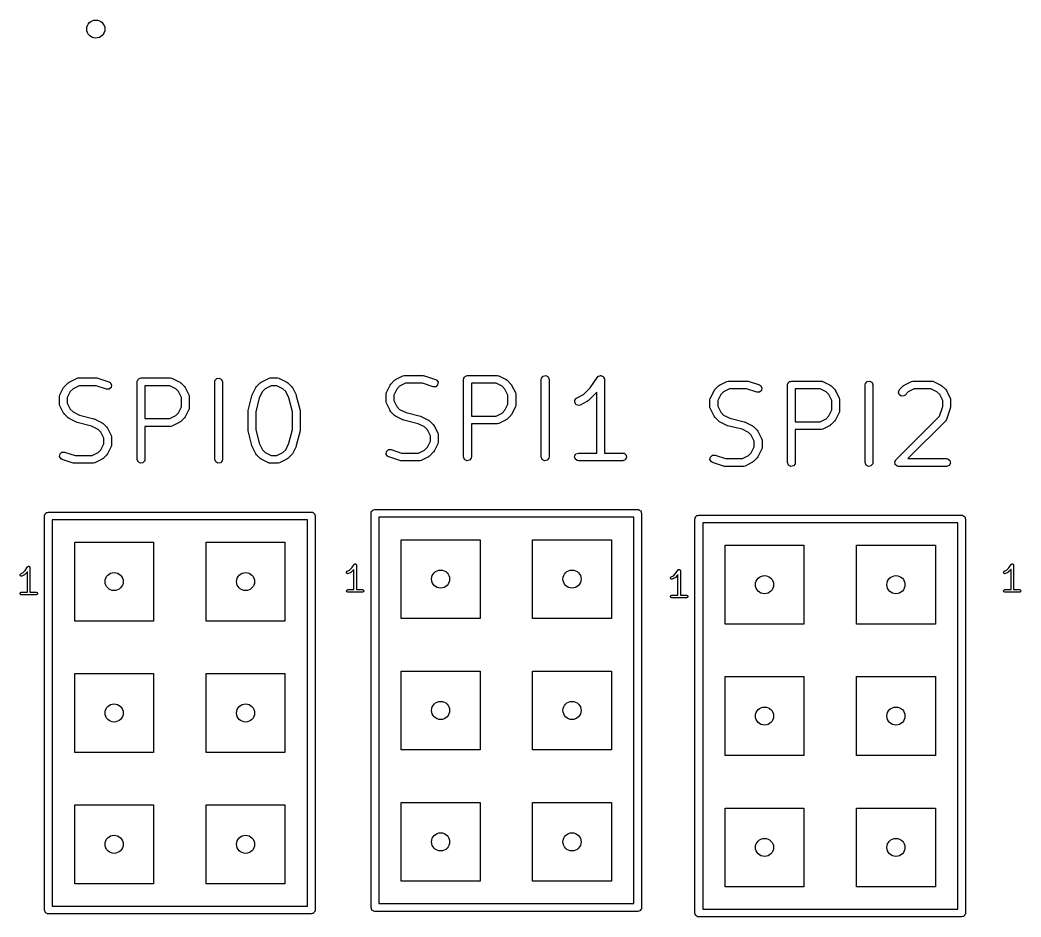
# Model space of a CAD drawing. Extents: x 4.34 to 6.06, y -6.92 to -5.19.
# Drawn here: x 4.342 to 5.104, y -5.876 to -5.193 of the extents above; entities that cross this region are included whole.
import ezdxf

# ---------------------------------------------------------------- set-up
doc = ezdxf.new("R2010")
doc.units = 0
doc.header["$MEASUREMENT"] = 0
doc.layers.add('BLACK', color=7, linetype='CONTINUOUS')

msp = doc.modelspace()

# ---------------------------------------------------------------- linework, layer by layer
at = {"layer": 'BLACK', "linetype": 'CONTINUOUS'}
for p, q in [((4.37966, -5.46873), (4.38528, -5.46592)), ((4.38528, -5.46592), (4.38627, -5.46562)), ((4.38627, -5.46562), (4.38644, -5.46566)), ((4.38644, -5.46566), (4.3866, -5.4656)), ((4.3866, -5.4656), (4.40066, -5.4656)), ((4.40066, -5.4656), (4.40153, -5.46576)), ((4.40153, -5.46576), (4.4016, -5.46576)), ((4.4016, -5.46576), (4.41003, -5.46857)), ((4.41003, -5.46857), (4.41094, -5.46906)), ((4.43146, -5.46856), (4.43152, -5.46817)), ((4.43146, -5.52761), (4.43146, -5.46856)), ((4.4315, -5.46804), (4.43157, -5.46793)), ((4.43152, -5.46817), (4.4315, -5.46804)), ((4.43157, -5.46793), (4.43163, -5.46755)), ((4.43163, -5.46755), (4.43213, -5.46696)), ((4.43213, -5.46696), (4.43251, -5.4663)), ((4.43251, -5.4663), (4.43276, -5.4662)), ((4.43276, -5.4662), (4.43293, -5.466)), ((4.43293, -5.466), (4.43369, -5.46587)), ((4.43369, -5.46587), (4.43441, -5.4656)), ((4.43441, -5.4656), (4.45691, -5.4656)), ((4.45691, -5.4656), (4.45792, -5.46578)), ((4.45792, -5.46578), (4.45805, -5.4659)), ((4.45805, -5.4659), (4.45823, -5.46592)), ((4.45823, -5.46592), (4.46385, -5.46873)), ((4.49051, -5.46856), (4.49069, -5.46755)), ((4.49051, -5.52761), (4.49051, -5.46856)), ((4.49069, -5.46755), (4.49199, -5.466)), ((4.49199, -5.466), (4.49398, -5.46565)), ((4.49398, -5.46565), (4.49573, -5.46666)), ((4.49573, -5.46666), (4.49642, -5.46856)), ((4.49642, -5.46856), (4.49642, -5.52761)), ((4.52589, -5.46873), (4.53151, -5.46592)), ((4.53151, -5.46592), (4.5325, -5.46562)), ((4.5325, -5.46562), (4.53267, -5.46566)), ((4.53267, -5.46566), (4.53283, -5.4656)), ((4.53283, -5.4656), (4.53846, -5.4656)), ((4.53846, -5.4656), (4.53947, -5.46578)), ((4.53947, -5.46578), (4.5396, -5.4659)), ((4.5396, -5.4659), (4.53978, -5.46592)), ((4.53978, -5.46592), (4.5454, -5.46873)), ((4.6245, -5.4702), (4.62732, -5.46739)), ((4.62732, -5.46739), (4.62804, -5.46689)), ((4.62804, -5.46689), (4.62808, -5.46684)), ((4.62808, -5.46684), (4.63371, -5.46403)), ((4.63371, -5.46403), (4.63469, -5.46373)), ((4.63469, -5.46373), (4.63486, -5.46377)), ((4.63486, -5.46377), (4.63503, -5.46371)), ((4.63503, -5.46371), (4.64909, -5.46371)), ((4.64909, -5.46371), (4.64996, -5.46387)), ((4.64996, -5.46387), (4.65002, -5.46387)), ((4.65002, -5.46387), (4.65846, -5.46668)), ((4.65846, -5.46668), (4.65936, -5.46717)), ((4.65936, -5.46717), (4.66042, -5.46889)), ((4.67988, -5.46667), (4.67995, -5.46628)), ((4.67988, -5.52572), (4.67988, -5.46667)), ((4.67993, -5.46615), (4.67999, -5.46604)), ((4.67995, -5.46628), (4.67993, -5.46615)), ((4.67999, -5.46604), (4.68006, -5.46566)), ((4.68006, -5.46566), (4.68055, -5.46507)), ((4.68055, -5.46507), (4.68094, -5.46441)), ((4.68094, -5.46441), (4.68119, -5.46431)), ((4.68119, -5.46431), (4.68136, -5.46411)), ((4.68136, -5.46411), (4.68211, -5.46398)), ((4.68211, -5.46398), (4.68283, -5.46371)), ((4.68283, -5.46371), (4.70533, -5.46371)), ((4.70533, -5.46371), (4.70634, -5.46389)), ((4.70634, -5.46389), (4.70648, -5.46401)), ((4.70648, -5.46401), (4.70665, -5.46403)), ((4.70665, -5.46403), (4.71228, -5.46684)), ((4.71228, -5.46684), (4.71299, -5.46736)), ((4.71299, -5.46736), (4.71304, -5.46739)), ((4.71304, -5.46739), (4.71586, -5.4702)), ((4.73894, -5.46667), (4.73912, -5.46566)), ((4.73894, -5.52572), (4.73894, -5.46667)), ((4.73912, -5.46566), (4.74041, -5.46411)), ((4.74041, -5.46411), (4.7424, -5.46376)), ((4.7424, -5.46376), (4.74415, -5.46477)), ((4.74415, -5.46477), (4.74484, -5.46667)), ((4.74484, -5.46667), (4.74484, -5.52572)), ((4.77615, -5.47322), (4.78162, -5.46503)), ((4.78162, -5.46503), (4.78232, -5.46429)), ((4.78232, -5.46429), (4.78249, -5.46424)), ((4.78249, -5.46424), (4.7826, -5.46411)), ((4.7826, -5.46411), (4.78344, -5.46396)), ((4.78344, -5.46396), (4.78426, -5.46372)), ((4.78426, -5.46372), (4.78442, -5.46379)), ((4.78442, -5.46379), (4.78458, -5.46376)), ((4.78458, -5.46376), (4.78533, -5.46419)), ((4.78533, -5.46419), (4.78611, -5.46453)), ((4.78611, -5.46453), (4.78619, -5.46468)), ((4.78619, -5.46468), (4.78633, -5.46477)), ((4.78633, -5.46477), (4.78663, -5.46557)), ((4.78663, -5.46557), (4.78701, -5.46634)), ((4.78701, -5.46634), (4.78697, -5.46651)), ((4.78697, -5.46651), (4.78702, -5.46667)), ((4.78702, -5.46667), (4.78702, -5.52277)), ((4.87454, -5.47109), (4.88016, -5.46828)), ((4.88016, -5.46828), (4.88115, -5.46799)), ((4.88115, -5.46799), (4.88132, -5.46803)), ((4.88132, -5.46803), (4.88148, -5.46797)), ((4.88148, -5.46797), (4.89555, -5.46797)), ((4.89555, -5.46797), (4.89641, -5.46812)), ((4.89641, -5.46812), (4.89648, -5.46812)), ((4.89648, -5.46812), (4.90492, -5.47093)), ((4.92739, -5.46866), (4.92764, -5.46857)), ((4.92764, -5.46857), (4.92781, -5.46836)), ((4.92781, -5.46836), (4.92857, -5.46823)), ((4.92857, -5.46823), (4.92929, -5.46797)), ((4.92929, -5.46797), (4.95179, -5.46797)), ((4.95179, -5.46797), (4.9528, -5.46814)), ((4.9528, -5.46814), (4.95293, -5.46826)), ((4.95293, -5.46826), (4.95311, -5.46828)), ((4.95311, -5.46828), (4.95873, -5.47109)), ((4.98557, -5.46991), (4.98687, -5.46836)), ((4.98687, -5.46836), (4.98886, -5.46801)), ((4.98886, -5.46801), (4.99061, -5.46902)), ((5.01515, -5.47109), (5.02077, -5.46828)), ((5.02077, -5.46828), (5.02175, -5.46799)), ((5.02175, -5.46799), (5.02193, -5.46803)), ((5.02193, -5.46803), (5.02209, -5.46797)), ((5.02209, -5.46797), (5.03615, -5.46797)), ((5.03615, -5.46797), (5.03716, -5.46814)), ((5.03716, -5.46814), (5.0373, -5.46826)), ((5.0373, -5.46826), (5.03747, -5.46828)), ((5.03747, -5.46828), (5.0431, -5.47109)), ((4.37271, -5.47849), (4.37553, -5.47286)), ((4.37553, -5.47286), (4.37605, -5.47215)), ((4.37605, -5.47215), (4.37608, -5.47209)), ((4.37608, -5.47209), (4.37889, -5.46928)), ((4.38059, -5.47593), (4.37831, -5.4805)), ((4.37889, -5.46928), (4.37961, -5.46877)), ((4.37961, -5.46877), (4.37966, -5.46873)), ((4.38273, -5.4738), (4.38059, -5.47593)), ((4.3873, -5.47151), (4.38273, -5.4738)), ((4.40018, -5.47151), (4.3873, -5.47151)), ((4.40817, -5.47417), (4.40018, -5.47151)), ((4.41019, -5.47412), (4.40817, -5.47417)), ((4.4117, -5.47278), (4.41019, -5.47412)), ((4.41094, -5.46906), (4.41199, -5.47078)), ((4.41199, -5.47078), (4.4117, -5.47278)), ((4.45621, -5.47151), (4.43736, -5.47151)), ((4.43736, -5.47151), (4.43736, -5.49654)), ((4.46078, -5.4738), (4.45621, -5.47151)), ((4.46292, -5.47593), (4.46078, -5.4738)), ((4.4652, -5.4805), (4.46292, -5.47593)), ((4.46385, -5.46873), (4.46456, -5.46925)), ((4.46456, -5.46925), (4.46462, -5.46928)), ((4.46462, -5.46928), (4.46743, -5.47209)), ((4.46743, -5.47209), (4.46794, -5.47282)), ((4.46794, -5.47282), (4.46798, -5.47286)), ((4.46798, -5.47286), (4.4708, -5.47849)), ((4.51894, -5.47849), (4.52176, -5.47286)), ((4.52176, -5.47286), (4.52228, -5.47215)), ((4.52228, -5.47215), (4.52231, -5.47209)), ((4.52231, -5.47209), (4.52512, -5.46928)), ((4.52682, -5.47593), (4.52437, -5.48084)), ((4.52512, -5.46928), (4.52585, -5.46877)), ((4.52585, -5.46877), (4.52589, -5.46873)), ((4.52896, -5.4738), (4.52682, -5.47593)), ((4.53353, -5.47151), (4.52896, -5.4738)), ((4.53776, -5.47151), (4.53353, -5.47151)), ((4.54233, -5.4738), (4.53776, -5.47151)), ((4.54447, -5.47593), (4.54233, -5.4738)), ((4.54692, -5.48084), (4.54447, -5.47593)), ((4.5454, -5.46873), (4.54611, -5.46925)), ((4.54611, -5.46925), (4.54617, -5.46928)), ((4.54617, -5.46928), (4.54898, -5.47209)), ((4.54898, -5.47209), (4.54949, -5.47282)), ((4.54949, -5.47282), (4.54954, -5.47286)), ((4.54954, -5.47286), (4.55235, -5.47849)), ((4.62114, -5.4766), (4.62395, -5.47097)), ((4.62395, -5.47097), (4.62448, -5.47026)), ((4.62448, -5.47026), (4.6245, -5.4702)), ((4.62902, -5.47404), (4.62673, -5.47861)), ((4.63115, -5.47191), (4.62902, -5.47404)), ((4.63573, -5.46962), (4.63115, -5.47191)), ((4.64861, -5.46962), (4.63573, -5.46962)), ((4.65659, -5.47228), (4.64861, -5.46962)), ((4.65861, -5.47223), (4.65659, -5.47228)), ((4.66012, -5.47089), (4.65861, -5.47223)), ((4.66042, -5.46889), (4.66012, -5.47089)), ((4.70463, -5.46962), (4.68579, -5.46962)), ((4.68579, -5.46962), (4.68579, -5.49465)), ((4.70921, -5.47191), (4.70463, -5.46962)), ((4.71134, -5.47404), (4.70921, -5.47191)), ((4.71363, -5.47861), (4.71134, -5.47404)), ((4.71586, -5.4702), (4.71636, -5.47093)), ((4.71636, -5.47093), (4.71641, -5.47097)), ((4.71641, -5.47097), (4.71922, -5.4766)), ((4.77107, -5.4783), (4.77615, -5.47322)), ((4.8676, -5.48085), (4.87041, -5.47522)), ((4.87041, -5.47522), (4.87093, -5.47451)), ((4.87093, -5.47451), (4.87096, -5.47446)), ((4.87096, -5.47446), (4.87377, -5.47164)), ((4.87377, -5.47164), (4.8745, -5.47114)), ((4.8745, -5.47114), (4.87454, -5.47109)), ((4.87761, -5.47616), (4.87548, -5.47829)), ((4.88218, -5.47387), (4.87761, -5.47616)), ((4.89507, -5.47387), (4.88218, -5.47387)), ((4.90305, -5.47653), (4.89507, -5.47387)), ((4.90492, -5.47093), (4.90582, -5.47142)), ((4.90658, -5.47514), (4.90507, -5.47648)), ((4.90582, -5.47142), (4.90687, -5.47314)), ((4.90687, -5.47314), (4.90658, -5.47514)), ((4.92634, -5.47092), (4.92641, -5.47054)), ((4.92634, -5.52997), (4.92634, -5.47092)), ((4.92638, -5.47041), (4.92645, -5.47029)), ((4.92641, -5.47054), (4.92638, -5.47041)), ((4.92645, -5.47029), (4.92652, -5.46991)), ((4.92652, -5.46991), (4.92701, -5.46932)), ((4.92701, -5.46932), (4.92739, -5.46866)), ((4.95109, -5.47387), (4.93224, -5.47387)), ((4.93224, -5.47387), (4.93224, -5.4989)), ((4.95566, -5.47616), (4.95109, -5.47387)), ((4.9578, -5.47829), (4.95566, -5.47616)), ((4.95873, -5.47109), (4.95944, -5.47162)), ((4.95944, -5.47162), (4.9595, -5.47164)), ((4.9595, -5.47164), (4.96231, -5.47446)), ((4.96231, -5.47446), (4.96282, -5.47518)), ((4.96282, -5.47518), (4.96287, -5.47522)), ((4.96287, -5.47522), (4.96568, -5.48085)), ((4.98539, -5.47092), (4.98557, -5.46991)), ((4.98539, -5.52997), (4.98539, -5.47092)), ((4.99061, -5.46902), (4.9913, -5.47092)), ((4.9913, -5.47092), (4.9913, -5.52997)), ((5.01071, -5.47629), (5.01157, -5.47446)), ((5.01157, -5.47446), (5.01438, -5.47164)), ((5.01438, -5.47164), (5.0151, -5.47114)), ((5.0151, -5.47114), (5.01515, -5.47109)), ((5.01822, -5.47616), (5.01574, -5.47863)), ((5.02279, -5.47387), (5.01822, -5.47616)), ((5.03546, -5.47387), (5.02279, -5.47387)), ((5.04003, -5.47616), (5.03546, -5.47387)), ((5.04216, -5.47829), (5.04003, -5.47616)), ((5.0431, -5.47109), (5.04381, -5.47162)), ((5.04381, -5.47162), (5.04387, -5.47164)), ((5.04387, -5.47164), (5.04668, -5.47446)), ((5.04668, -5.47446), (5.04718, -5.47518)), ((5.04718, -5.47518), (5.04723, -5.47522)), ((5.04723, -5.47522), (5.05004, -5.48085)), ((4.3724, -5.47981), (4.37258, -5.4788)), ((4.3724, -5.48543), (4.3724, -5.47981)), ((4.37258, -5.4788), (4.37269, -5.47866)), ((4.37269, -5.47866), (4.37271, -5.47849)), ((4.37831, -5.4805), (4.37831, -5.48473)), ((4.4652, -5.48754), (4.4652, -5.4805)), ((4.4708, -5.47849), (4.47109, -5.47947)), ((4.47109, -5.47947), (4.47105, -5.47964)), ((4.47105, -5.47964), (4.47111, -5.47981)), ((4.47111, -5.47981), (4.47111, -5.48824)), ((4.51591, -5.49034), (4.51872, -5.47909)), ((4.51872, -5.47909), (4.51893, -5.47862)), ((4.51893, -5.47862), (4.51894, -5.47849)), ((4.52437, -5.48084), (4.52173, -5.49142)), ((4.54957, -5.49142), (4.54692, -5.48084)), ((4.55235, -5.47849), (4.55249, -5.47897)), ((4.55249, -5.47897), (4.55257, -5.47909)), ((4.55257, -5.47909), (4.55538, -5.49034)), ((4.62083, -5.47792), (4.621, -5.47691)), ((4.62083, -5.48354), (4.62083, -5.47792)), ((4.62089, -5.48371), (4.62083, -5.48354)), ((4.62085, -5.48388), (4.62089, -5.48371)), ((4.621, -5.47691), (4.62112, -5.47677)), ((4.62112, -5.47677), (4.62114, -5.4766)), ((4.62673, -5.47861), (4.62673, -5.48284)), ((4.62673, -5.48284), (4.62902, -5.48742)), ((4.71363, -5.48566), (4.71363, -5.47861)), ((4.71922, -5.4766), (4.71951, -5.47758)), ((4.71951, -5.47758), (4.71947, -5.47775)), ((4.71947, -5.47775), (4.71953, -5.47792)), ((4.71953, -5.47792), (4.71953, -5.48635)), ((4.76437, -5.48438), (4.76449, -5.48237)), ((4.76449, -5.48237), (4.76588, -5.4809)), ((4.76588, -5.4809), (4.77107, -5.4783)), ((4.77414, -5.48337), (4.76852, -5.48618)), ((4.77419, -5.48332), (4.77414, -5.48337)), ((4.77491, -5.48282), (4.77419, -5.48332)), ((4.78054, -5.47719), (4.77491, -5.48282)), ((4.78059, -5.47707), (4.78054, -5.47719)), ((4.7809, -5.47674), (4.78059, -5.47707)), ((4.78112, -5.47642), (4.7809, -5.47674)), ((4.78112, -5.52277), (4.78112, -5.47642)), ((4.86728, -5.48217), (4.86746, -5.48116)), ((4.86728, -5.48779), (4.86728, -5.48217)), ((4.86746, -5.48116), (4.86757, -5.48102)), ((4.86757, -5.48102), (4.8676, -5.48085)), ((4.87548, -5.47829), (4.87319, -5.48286)), ((4.87319, -5.48286), (4.87319, -5.4871)), ((4.90507, -5.47648), (4.90305, -5.47653)), ((4.96008, -5.48286), (4.9578, -5.47829)), ((4.96008, -5.48991), (4.96008, -5.48286)), ((4.96568, -5.48085), (4.96597, -5.48183)), ((4.96597, -5.48183), (4.96593, -5.482)), ((4.96593, -5.482), (4.96599, -5.48217)), ((4.96599, -5.48217), (4.96599, -5.4906)), ((5.01124, -5.47824), (5.01071, -5.47629)), ((5.01289, -5.4794), (5.01124, -5.47824)), ((5.0149, -5.47922), (5.01289, -5.4794)), ((5.01574, -5.47863), (5.0149, -5.47922)), ((5.04445, -5.48286), (5.04216, -5.47829)), ((5.04445, -5.48731), (5.04445, -5.48286)), ((5.05004, -5.48085), (5.05033, -5.48183)), ((5.05033, -5.48183), (5.05029, -5.482)), ((5.05029, -5.482), (5.05035, -5.48217)), ((5.05035, -5.48217), (5.05035, -5.48779)), ((4.37246, -5.4856), (4.3724, -5.48543)), ((4.37242, -5.48577), (4.37246, -5.4856)), ((4.37271, -5.48675), (4.37242, -5.48577)), ((4.37553, -5.49237), (4.37271, -5.48675)), ((4.37831, -5.48473), (4.38059, -5.48931)), ((4.38059, -5.48931), (4.38273, -5.49144)), ((4.38273, -5.49144), (4.38763, -5.49389)), ((4.46292, -5.49212), (4.4652, -5.48754)), ((4.4708, -5.48956), (4.46798, -5.49519)), ((4.47082, -5.48939), (4.4708, -5.48956)), ((4.47093, -5.48925), (4.47082, -5.48939)), ((4.47111, -5.48824), (4.47093, -5.48925)), ((4.51582, -5.49105), (4.51592, -5.49047)), ((4.51582, -5.50511), (4.51582, -5.49105)), ((4.51592, -5.49047), (4.51591, -5.49034)), ((4.52173, -5.49142), (4.52173, -5.50475)), ((4.54957, -5.50475), (4.54957, -5.49142)), ((4.55538, -5.49034), (4.55543, -5.49093)), ((4.55543, -5.49093), (4.55547, -5.49105)), ((4.55547, -5.49105), (4.55547, -5.50511)), ((4.62114, -5.48486), (4.62085, -5.48388)), ((4.62395, -5.49048), (4.62114, -5.48486)), ((4.624, -5.49053), (4.62395, -5.49048)), ((4.6245, -5.49125), (4.624, -5.49053)), ((4.62732, -5.49406), (4.6245, -5.49125)), ((4.62902, -5.48742), (4.63115, -5.48955)), ((4.63115, -5.48955), (4.63606, -5.492)), ((4.70921, -5.49236), (4.71134, -5.49023)), ((4.71134, -5.49023), (4.71363, -5.48566)), ((4.71922, -5.48767), (4.71641, -5.4933)), ((4.71924, -5.4875), (4.71922, -5.48767)), ((4.71936, -5.48736), (4.71924, -5.4875)), ((4.71953, -5.48635), (4.71936, -5.48736)), ((4.76557, -5.486), (4.76437, -5.48438)), ((4.76754, -5.48647), (4.76557, -5.486)), ((4.76852, -5.48618), (4.76754, -5.48647)), ((4.86734, -5.48796), (4.86728, -5.48779)), ((4.8673, -5.48813), (4.86734, -5.48796)), ((4.8676, -5.48911), (4.8673, -5.48813)), ((4.87041, -5.49474), (4.8676, -5.48911)), ((4.87319, -5.4871), (4.87548, -5.49167)), ((4.9578, -5.49448), (4.96008, -5.48991)), ((4.96599, -5.4906), (4.96581, -5.49161)), ((5.04201, -5.49463), (5.04445, -5.48731)), ((5.0502, -5.48873), (5.04739, -5.49716)), ((5.05035, -5.48779), (5.0502, -5.48866)), ((5.0502, -5.48866), (5.0502, -5.48873)), ((4.37557, -5.49242), (4.37553, -5.49237)), ((4.37608, -5.49314), (4.37557, -5.49242)), ((4.37889, -5.49595), (4.37608, -5.49314)), ((4.37895, -5.49598), (4.37889, -5.49595)), ((4.37966, -5.49651), (4.37895, -5.49598)), ((4.38528, -5.49932), (4.37966, -5.49651)), ((4.38763, -5.49389), (4.39857, -5.49663)), ((4.39857, -5.49663), (4.39903, -5.49683)), ((4.39903, -5.49683), (4.39917, -5.49685)), ((4.39917, -5.49685), (4.4048, -5.49966)), ((4.43736, -5.49654), (4.45621, -5.49654)), ((4.45621, -5.49654), (4.46078, -5.49425)), ((4.46078, -5.49425), (4.46292, -5.49212)), ((4.46462, -5.49877), (4.4639, -5.49927)), ((4.46743, -5.49595), (4.46462, -5.49877)), ((4.46746, -5.4959), (4.46743, -5.49595)), ((4.46798, -5.49519), (4.46746, -5.4959)), ((4.62737, -5.49409), (4.62732, -5.49406)), ((4.62808, -5.49462), (4.62737, -5.49409)), ((4.63371, -5.49743), (4.62808, -5.49462)), ((4.63385, -5.49745), (4.63371, -5.49743)), ((4.63431, -5.49765), (4.63385, -5.49745)), ((4.64525, -5.50039), (4.63431, -5.49765)), ((4.63606, -5.492), (4.64699, -5.49474)), ((4.64699, -5.49474), (4.64746, -5.49494)), ((4.64746, -5.49494), (4.6476, -5.49496)), ((4.6476, -5.49496), (4.65322, -5.49777)), ((4.65322, -5.49777), (4.65393, -5.4983)), ((4.65393, -5.4983), (4.65399, -5.49833)), ((4.65399, -5.49833), (4.6568, -5.50114)), ((4.68579, -5.49465), (4.70463, -5.49465)), ((4.70463, -5.49465), (4.70921, -5.49236)), ((4.71228, -5.49743), (4.70665, -5.50024)), ((4.71232, -5.49738), (4.71228, -5.49743)), ((4.71304, -5.49688), (4.71232, -5.49738)), ((4.71586, -5.49406), (4.71304, -5.49688)), ((4.71588, -5.49401), (4.71586, -5.49406)), ((4.71641, -5.4933), (4.71588, -5.49401)), ((4.87045, -5.49478), (4.87041, -5.49474)), ((4.87096, -5.4955), (4.87045, -5.49478)), ((4.87377, -5.49832), (4.87096, -5.4955)), ((4.87383, -5.49834), (4.87377, -5.49832)), ((4.87454, -5.49887), (4.87383, -5.49834)), ((4.88016, -5.50168), (4.87454, -5.49887)), ((4.87548, -5.49167), (4.87761, -5.4938)), ((4.87761, -5.4938), (4.88252, -5.49625)), ((4.88252, -5.49625), (4.89345, -5.49899)), ((4.89345, -5.49899), (4.89391, -5.4992)), ((4.93224, -5.4989), (4.95109, -5.4989)), ((4.95109, -5.4989), (4.95566, -5.49661)), ((4.95566, -5.49661), (4.9578, -5.49448)), ((4.96231, -5.49832), (4.9595, -5.50113)), ((4.96234, -5.49826), (4.96231, -5.49832)), ((4.96287, -5.49755), (4.96234, -5.49826)), ((4.96568, -5.49192), (4.96287, -5.49755)), ((4.9657, -5.49175), (4.96568, -5.49192)), ((4.96581, -5.49161), (4.9657, -5.49175)), ((5.00876, -5.52789), (5.04201, -5.49463)), ((5.04668, -5.49832), (5.01797, -5.52702)), ((5.04675, -5.49816), (5.04668, -5.49832)), ((5.0469, -5.49806), (5.04675, -5.49816)), ((5.04739, -5.49716), (5.0469, -5.49806)), ((4.38542, -5.49934), (4.38528, -5.49932)), ((4.38589, -5.49954), (4.38542, -5.49934)), ((4.39682, -5.50228), (4.38589, -5.49954)), ((4.40173, -5.50473), (4.39682, -5.50228)), ((4.40386, -5.50686), (4.40173, -5.50473)), ((4.4048, -5.49966), (4.40551, -5.50019)), ((4.40551, -5.50019), (4.40556, -5.50021)), ((4.40556, -5.50021), (4.40838, -5.50303)), ((4.40838, -5.50303), (4.40888, -5.50375)), ((4.40888, -5.50375), (4.40893, -5.50379)), ((4.40893, -5.50379), (4.41174, -5.50942)), ((4.45691, -5.50244), (4.43736, -5.50244)), ((4.43736, -5.50244), (4.43736, -5.52761)), ((4.45707, -5.50238), (4.45691, -5.50244)), ((4.45724, -5.50242), (4.45707, -5.50238)), ((4.45823, -5.50213), (4.45724, -5.50242)), ((4.46385, -5.49932), (4.45823, -5.50213)), ((4.4639, -5.49927), (4.46385, -5.49932)), ((4.51587, -5.50524), (4.51582, -5.50511)), ((4.51591, -5.50583), (4.51587, -5.50524)), ((4.51872, -5.51708), (4.51591, -5.50583)), ((4.52173, -5.50475), (4.52437, -5.51533)), ((4.54692, -5.51533), (4.54957, -5.50475)), ((4.55538, -5.50583), (4.55257, -5.51708)), ((4.55547, -5.50511), (4.55537, -5.5057)), ((4.55537, -5.5057), (4.55538, -5.50583)), ((4.65015, -5.50284), (4.64525, -5.50039)), ((4.65229, -5.50497), (4.65015, -5.50284)), ((4.65457, -5.50955), (4.65229, -5.50497)), ((4.6568, -5.50114), (4.65731, -5.50186)), ((4.65731, -5.50186), (4.65735, -5.5019)), ((4.65735, -5.5019), (4.66017, -5.50753)), ((4.70533, -5.50055), (4.68579, -5.50055)), ((4.68579, -5.50055), (4.68579, -5.52572)), ((4.7055, -5.50049), (4.70533, -5.50055)), ((4.70567, -5.50053), (4.7055, -5.50049)), ((4.70665, -5.50024), (4.70567, -5.50053)), ((4.8803, -5.5017), (4.88016, -5.50168)), ((4.88077, -5.50191), (4.8803, -5.5017)), ((4.8917, -5.50464), (4.88077, -5.50191)), ((4.89661, -5.50709), (4.8917, -5.50464)), ((4.89391, -5.4992), (4.89405, -5.49921)), ((4.89405, -5.49921), (4.89968, -5.50202)), ((4.89968, -5.50202), (4.90039, -5.50255)), ((4.90039, -5.50255), (4.90045, -5.50258)), ((4.90045, -5.50258), (4.90326, -5.50539)), ((4.90326, -5.50539), (4.90376, -5.50611)), ((4.90376, -5.50611), (4.90381, -5.50616)), ((4.90381, -5.50616), (4.90662, -5.51178)), ((4.95179, -5.50481), (4.93224, -5.50481)), ((4.93224, -5.50481), (4.93224, -5.52997)), ((4.95195, -5.50475), (4.95179, -5.50481)), ((4.95213, -5.50479), (4.95195, -5.50475)), ((4.95311, -5.50449), (4.95213, -5.50479)), ((4.95873, -5.50168), (4.95311, -5.50449)), ((4.95878, -5.50163), (4.95873, -5.50168)), ((4.9595, -5.50113), (4.95878, -5.50163)), ((4.40615, -5.51144), (4.40386, -5.50686)), ((4.40615, -5.51567), (4.40615, -5.51144)), ((4.41174, -5.50942), (4.41203, -5.5104)), ((4.41203, -5.5104), (4.41199, -5.51057)), ((4.41199, -5.51057), (4.41205, -5.51074)), ((4.41205, -5.51074), (4.41205, -5.51636)), ((4.65229, -5.51835), (4.65457, -5.51378)), ((4.65457, -5.51378), (4.65457, -5.50955)), ((4.66017, -5.50753), (4.66046, -5.50851)), ((4.66046, -5.50851), (4.66042, -5.50868)), ((4.66042, -5.50868), (4.66048, -5.50885)), ((4.66048, -5.50885), (4.66048, -5.51447)), ((4.89874, -5.50923), (4.89661, -5.50709)), ((4.90103, -5.5138), (4.89874, -5.50923)), ((4.90103, -5.51803), (4.90103, -5.5138)), ((4.90662, -5.51178), (4.90692, -5.51276)), ((4.90692, -5.51276), (4.90687, -5.51294)), ((4.90687, -5.51294), (4.90693, -5.5131)), ((4.90693, -5.5131), (4.90693, -5.51873)), ((4.40173, -5.52237), (4.40386, -5.52024)), ((4.40386, -5.52024), (4.40615, -5.51567)), ((4.41174, -5.51768), (4.40893, -5.52331)), ((4.41176, -5.51751), (4.41174, -5.51768)), ((4.41187, -5.51737), (4.41176, -5.51751)), ((4.41205, -5.51636), (4.41187, -5.51737)), ((4.5188, -5.5172), (4.51872, -5.51708)), ((4.51894, -5.51768), (4.5188, -5.5172)), ((4.52176, -5.52331), (4.51894, -5.51768)), ((4.52437, -5.51533), (4.52682, -5.52024)), ((4.52682, -5.52024), (4.52896, -5.52237)), ((4.54233, -5.52237), (4.54447, -5.52024)), ((4.54447, -5.52024), (4.54692, -5.51533)), ((4.55235, -5.51768), (4.54954, -5.52331)), ((4.55236, -5.51755), (4.55235, -5.51768)), ((4.55257, -5.51708), (4.55236, -5.51755)), ((4.62089, -5.5235), (4.62118, -5.5215)), ((4.62118, -5.5215), (4.62269, -5.52016)), ((4.62269, -5.52016), (4.62471, -5.52011)), ((4.62471, -5.52011), (4.6327, -5.52277)), ((4.64558, -5.52277), (4.65015, -5.52048)), ((4.65015, -5.52048), (4.65229, -5.51835)), ((4.65735, -5.52142), (4.65683, -5.52213)), ((4.66017, -5.51579), (4.65735, -5.52142)), ((4.66019, -5.51562), (4.66017, -5.51579)), ((4.6603, -5.51548), (4.66019, -5.51562)), ((4.66048, -5.51447), (4.6603, -5.51548)), ((4.89874, -5.5226), (4.90103, -5.51803)), ((4.90662, -5.52005), (4.90381, -5.52567)), ((4.90664, -5.51987), (4.90662, -5.52005)), ((4.90676, -5.51974), (4.90664, -5.51987)), ((4.90693, -5.51873), (4.90676, -5.51974)), ((4.37246, -5.52539), (4.37276, -5.52339)), ((4.37352, -5.52711), (4.37246, -5.52539)), ((4.37276, -5.52339), (4.37427, -5.52205)), ((4.37442, -5.5276), (4.37352, -5.52711)), ((4.37427, -5.52205), (4.37629, -5.522)), ((4.38286, -5.53041), (4.37442, -5.5276)), ((4.37629, -5.522), (4.38427, -5.52466)), ((4.38427, -5.52466), (4.39715, -5.52466)), ((4.39715, -5.52466), (4.40173, -5.52237)), ((4.4048, -5.52744), (4.39917, -5.53025)), ((4.40484, -5.52739), (4.4048, -5.52744)), ((4.40556, -5.52689), (4.40484, -5.52739)), ((4.40838, -5.52408), (4.40556, -5.52689)), ((4.4084, -5.52402), (4.40838, -5.52408)), ((4.40893, -5.52331), (4.4084, -5.52402)), ((4.43215, -5.52951), (4.43146, -5.52761)), ((4.4339, -5.53052), (4.43215, -5.52951)), ((4.43718, -5.52862), (4.43589, -5.53017)), ((4.43736, -5.52761), (4.43718, -5.52862)), ((4.4912, -5.52951), (4.49051, -5.52761)), ((4.49295, -5.53052), (4.4912, -5.52951)), ((4.49624, -5.52862), (4.49494, -5.53017)), ((4.49642, -5.52761), (4.49624, -5.52862)), ((4.5218, -5.52335), (4.52176, -5.52331)), ((4.52231, -5.52408), (4.5218, -5.52335)), ((4.52512, -5.52689), (4.52231, -5.52408)), ((4.52518, -5.52692), (4.52512, -5.52689)), ((4.52589, -5.52744), (4.52518, -5.52692)), ((4.53151, -5.53025), (4.52589, -5.52744)), ((4.52896, -5.52237), (4.53353, -5.52466)), ((4.53353, -5.52466), (4.53776, -5.52466)), ((4.53776, -5.52466), (4.54233, -5.52237)), ((4.5454, -5.52744), (4.53978, -5.53025)), ((4.54545, -5.52739), (4.5454, -5.52744)), ((4.54617, -5.52689), (4.54545, -5.52739)), ((4.54898, -5.52408), (4.54617, -5.52689)), ((4.54901, -5.52402), (4.54898, -5.52408)), ((4.54954, -5.52331), (4.54901, -5.52402)), ((4.62194, -5.52522), (4.62089, -5.5235)), ((4.62285, -5.52571), (4.62194, -5.52522)), ((4.63128, -5.52852), (4.62285, -5.52571)), ((4.63135, -5.52852), (4.63128, -5.52852)), ((4.63222, -5.52868), (4.63135, -5.52852)), ((4.64628, -5.52868), (4.63222, -5.52868)), ((4.6327, -5.52277), (4.64558, -5.52277)), ((4.64644, -5.52861), (4.64628, -5.52868)), ((4.64661, -5.52866), (4.64644, -5.52861)), ((4.6476, -5.52836), (4.64661, -5.52866)), ((4.65322, -5.52555), (4.6476, -5.52836)), ((4.65327, -5.5255), (4.65322, -5.52555)), ((4.65399, -5.525), (4.65327, -5.5255)), ((4.6568, -5.52219), (4.65399, -5.525)), ((4.65683, -5.52213), (4.6568, -5.52219)), ((4.68057, -5.52762), (4.67988, -5.52572)), ((4.68232, -5.52863), (4.68057, -5.52762)), ((4.68431, -5.52828), (4.68232, -5.52863)), ((4.68561, -5.52673), (4.68431, -5.52828)), ((4.68579, -5.52572), (4.68561, -5.52673)), ((4.73963, -5.52762), (4.73894, -5.52572)), ((4.74138, -5.52863), (4.73963, -5.52762)), ((4.74337, -5.52828), (4.74138, -5.52863)), ((4.74466, -5.52673), (4.74337, -5.52828)), ((4.74484, -5.52572), (4.74466, -5.52673)), ((4.76429, -5.52521), (4.7653, -5.52346)), ((4.76464, -5.5272), (4.76429, -5.52521)), ((4.76619, -5.5285), (4.76464, -5.5272)), ((4.7653, -5.52346), (4.7672, -5.52277)), ((4.7672, -5.52868), (4.76619, -5.5285)), ((4.7672, -5.52277), (4.78112, -5.52277)), ((4.80094, -5.52868), (4.7672, -5.52868)), ((4.78702, -5.52277), (4.80094, -5.52277)), ((4.80094, -5.52277), (4.80195, -5.52295)), ((4.80284, -5.52798), (4.80094, -5.52868)), ((4.80195, -5.52295), (4.8035, -5.52425)), ((4.80385, -5.52624), (4.80284, -5.52798)), ((4.8035, -5.52425), (4.80385, -5.52624)), ((4.86734, -5.52775), (4.86764, -5.52576)), ((4.8684, -5.52948), (4.86734, -5.52775)), ((4.86764, -5.52576), (4.86915, -5.52442)), ((4.8693, -5.52996), (4.8684, -5.52948)), ((4.86915, -5.52442), (4.87117, -5.52436)), ((4.87117, -5.52436), (4.87915, -5.52702)), ((4.87915, -5.52702), (4.89204, -5.52702)), ((4.89204, -5.52702), (4.89661, -5.52474)), ((4.89661, -5.52474), (4.89874, -5.5226)), ((4.90045, -5.52925), (4.89972, -5.52976)), ((4.90326, -5.52644), (4.90045, -5.52925)), ((4.90328, -5.52638), (4.90326, -5.52644)), ((4.90381, -5.52567), (4.90328, -5.52638)), ((5.00794, -5.52946), (5.00838, -5.52869)), ((5.00796, -5.52959), (5.00794, -5.52946)), ((5.00838, -5.52869), (5.00876, -5.52789)), ((5.01797, -5.52702), (5.0474, -5.52702)), ((5.0474, -5.52702), (5.04841, -5.5272)), ((5.04841, -5.5272), (5.04996, -5.5285)), ((5.04996, -5.5285), (5.05031, -5.53049)), ((4.38292, -5.53041), (4.38286, -5.53041)), ((4.38379, -5.53056), (4.38292, -5.53041)), ((4.39785, -5.53056), (4.38379, -5.53056)), ((4.39802, -5.5305), (4.39785, -5.53056)), ((4.39819, -5.53055), (4.39802, -5.5305)), ((4.39917, -5.53025), (4.39819, -5.53055)), ((4.43589, -5.53017), (4.4339, -5.53052)), ((4.49494, -5.53017), (4.49295, -5.53052)), ((4.53169, -5.53027), (4.53151, -5.53025)), ((4.53182, -5.53039), (4.53169, -5.53027)), ((4.53283, -5.53056), (4.53182, -5.53039)), ((4.53846, -5.53056), (4.53283, -5.53056)), ((4.53862, -5.5305), (4.53846, -5.53056)), ((4.5388, -5.53055), (4.53862, -5.5305)), ((4.53978, -5.53025), (4.5388, -5.53055)), ((4.87774, -5.53278), (4.8693, -5.52996)), ((4.8778, -5.53277), (4.87774, -5.53278)), ((4.87867, -5.53293), (4.8778, -5.53277)), ((4.89273, -5.53293), (4.87867, -5.53293)), ((4.8929, -5.53287), (4.89273, -5.53293)), ((4.89307, -5.53291), (4.8929, -5.53287)), ((4.89405, -5.53262), (4.89307, -5.53291)), ((4.89968, -5.5298), (4.89405, -5.53262)), ((4.89972, -5.52976), (4.89968, -5.5298)), ((4.92703, -5.53187), (4.92634, -5.52997)), ((4.92878, -5.53288), (4.92703, -5.53187)), ((4.93077, -5.53253), (4.92878, -5.53288)), ((4.93207, -5.53098), (4.93077, -5.53253)), ((4.93224, -5.52997), (4.93207, -5.53098)), ((4.98608, -5.53187), (4.98539, -5.52997)), ((4.98783, -5.53288), (4.98608, -5.53187)), ((4.98982, -5.53253), (4.98783, -5.53288)), ((4.99112, -5.53098), (4.98982, -5.53253)), ((4.9913, -5.52997), (4.99112, -5.53098)), ((5.0079, -5.52972), (5.00796, -5.52959)), ((5.00813, -5.53058), (5.0079, -5.52972)), ((5.00829, -5.53145), (5.00813, -5.53058)), ((5.00839, -5.53154), (5.00829, -5.53145)), ((5.00842, -5.53167), (5.00839, -5.53154)), ((5.00915, -5.53218), (5.00842, -5.53167)), ((5.00983, -5.53275), (5.00915, -5.53218)), ((5.01001, -5.53278), (5.00983, -5.53275)), ((5.01008, -5.53283), (5.01001, -5.53278)), ((5.01021, -5.53282), (5.01008, -5.53283)), ((5.01084, -5.53293), (5.01021, -5.53282)), ((5.0474, -5.53293), (5.01084, -5.53293)), ((5.0493, -5.53224), (5.0474, -5.53293)), ((5.05031, -5.53049), (5.0493, -5.53224)), ((4.60959, -5.5677), (4.61008, -5.56711)), ((4.61008, -5.56711), (4.61046, -5.56645)), ((4.61046, -5.56645), (4.61071, -5.56636)), ((4.61071, -5.56636), (4.61089, -5.56615)), ((4.61089, -5.56615), (4.61164, -5.56602)), ((4.61164, -5.56602), (4.61236, -5.56576)), ((4.61236, -5.56576), (4.81236, -5.56576)), ((4.81236, -5.56576), (4.81275, -5.56582)), ((4.81275, -5.56582), (4.81287, -5.5658)), ((4.81287, -5.5658), (4.81299, -5.56587)), ((4.81299, -5.56587), (4.81337, -5.56593)), ((4.81337, -5.56593), (4.81396, -5.56643)), ((4.81396, -5.56643), (4.81462, -5.56681)), ((4.81462, -5.56681), (4.81472, -5.56706)), ((4.81472, -5.56706), (4.81492, -5.56723)), ((4.81492, -5.56723), (4.81505, -5.56799)), ((4.36098, -5.5706), (4.36105, -5.57022)), ((4.36098, -5.8706), (4.36098, -5.5706)), ((4.36103, -5.57009), (4.36109, -5.56997)), ((4.36105, -5.57022), (4.36103, -5.57009)), ((4.36109, -5.56997), (4.36116, -5.56959)), ((4.36116, -5.56959), (4.36166, -5.569)), ((4.36166, -5.569), (4.36204, -5.56834)), ((4.36204, -5.56834), (4.36229, -5.56825)), ((4.36229, -5.56825), (4.36246, -5.56804)), ((4.36246, -5.56804), (4.36322, -5.56791)), ((4.36322, -5.56791), (4.36394, -5.56765)), ((4.36394, -5.56765), (4.56394, -5.56765)), ((4.36689, -5.57355), (4.36689, -5.86765)), ((4.56098, -5.57355), (4.36689, -5.57355)), ((4.56098, -5.86765), (4.56098, -5.57355)), ((4.56394, -5.56765), (4.56432, -5.56771)), ((4.56432, -5.56771), (4.56445, -5.56769)), ((4.56445, -5.56769), (4.56456, -5.56776)), ((4.56456, -5.56776), (4.56495, -5.56782)), ((4.56495, -5.56782), (4.56553, -5.56832)), ((4.56553, -5.56832), (4.5662, -5.5687)), ((4.5662, -5.5687), (4.56629, -5.56895)), ((4.56629, -5.56895), (4.56649, -5.56912)), ((4.56649, -5.56912), (4.56663, -5.56988)), ((4.56663, -5.56988), (4.56689, -5.5706)), ((4.56689, -5.5706), (4.56689, -5.8706)), ((4.60941, -5.56871), (4.60948, -5.56833)), ((4.60941, -5.86871), (4.60941, -5.56871)), ((4.60945, -5.5682), (4.60952, -5.56808)), ((4.60948, -5.56833), (4.60945, -5.5682)), ((4.60952, -5.56808), (4.60959, -5.5677)), ((4.61531, -5.57166), (4.61531, -5.86576)), ((4.80941, -5.57166), (4.61531, -5.57166)), ((4.80941, -5.86576), (4.80941, -5.57166)), ((4.81505, -5.56799), (4.81531, -5.56871)), ((4.81531, -5.56871), (4.81531, -5.86871)), ((4.85587, -5.57296), (4.85593, -5.57258)), ((4.85587, -5.87296), (4.85587, -5.57296)), ((4.85591, -5.57245), (4.85598, -5.57234)), ((4.85593, -5.57258), (4.85591, -5.57245)), ((4.85598, -5.57234), (4.85604, -5.57195)), ((4.85604, -5.57195), (4.85654, -5.57136)), ((4.85654, -5.57136), (4.85692, -5.5707)), ((4.85692, -5.5707), (4.85717, -5.57061)), ((4.85717, -5.57061), (4.85734, -5.5704)), ((4.85734, -5.5704), (4.8581, -5.57027)), ((4.8581, -5.57027), (4.85882, -5.57001)), ((4.85882, -5.57001), (5.05882, -5.57001)), ((5.05882, -5.57001), (5.0592, -5.57008)), ((5.0592, -5.57008), (5.05933, -5.57005)), ((5.05933, -5.57005), (5.05945, -5.57012)), ((5.05945, -5.57012), (5.05983, -5.57019)), ((5.05983, -5.57019), (5.06042, -5.57068)), ((5.06042, -5.57068), (5.06108, -5.57106)), ((5.06108, -5.57106), (5.06117, -5.57131)), ((5.06117, -5.57131), (5.06138, -5.57149)), ((5.06138, -5.57149), (5.06151, -5.57224)), ((5.06151, -5.57224), (5.06177, -5.57296)), ((5.06177, -5.57296), (5.06177, -5.87296)), ((4.86177, -5.57591), (4.86177, -5.87001)), ((5.05587, -5.57591), (4.86177, -5.57591)), ((5.05587, -5.87001), (5.05587, -5.57591)), ((4.63236, -5.64871), (4.63236, -5.58871)), ((4.63236, -5.58871), (4.69236, -5.58871)), ((4.69236, -5.58871), (4.69236, -5.64871)), ((4.73236, -5.64871), (4.73236, -5.58871)), ((4.73236, -5.58871), (4.79236, -5.58871)), ((4.79236, -5.58871), (4.79236, -5.64871)), ((4.38394, -5.6506), (4.38394, -5.5906)), ((4.38394, -5.5906), (4.44394, -5.5906)), ((4.44394, -5.5906), (4.44394, -5.6506)), ((4.48394, -5.6506), (4.48394, -5.5906)), ((4.48394, -5.5906), (4.54394, -5.5906)), ((4.54394, -5.5906), (4.54394, -5.6506)), ((4.87882, -5.65296), (4.87882, -5.59296)), ((4.87882, -5.59296), (4.93882, -5.59296)), ((4.93882, -5.59296), (4.93882, -5.65296)), ((4.97882, -5.65296), (4.97882, -5.59296)), ((4.97882, -5.59296), (5.03882, -5.59296)), ((5.03882, -5.59296), (5.03882, -5.65296)), ((4.3446, -5.6138), (4.3463, -5.6121)), ((4.3463, -5.6121), (4.34812, -5.60937)), ((4.34788, -5.61328), (4.3478, -5.61333)), ((4.34795, -5.61317), (4.34788, -5.61328)), ((4.34795, -5.62862), (4.34795, -5.61317)), ((4.34812, -5.60937), (4.3482, -5.60932)), ((4.3482, -5.60932), (4.34824, -5.60922)), ((4.34824, -5.60922), (4.34851, -5.60911)), ((4.34851, -5.60911), (4.34874, -5.60895)), ((4.34874, -5.60895), (4.34884, -5.60897)), ((4.34884, -5.60897), (4.34894, -5.60893)), ((4.34894, -5.60893), (4.3492, -5.60904)), ((4.3492, -5.60904), (4.34948, -5.6091)), ((4.34948, -5.6091), (4.34954, -5.60918)), ((4.34954, -5.60918), (4.34963, -5.60922)), ((4.34963, -5.60922), (4.34974, -5.60949)), ((4.34974, -5.60949), (4.3499, -5.60973)), ((4.3499, -5.60973), (4.34988, -5.60982)), ((4.34988, -5.60982), (4.34992, -5.60992)), ((4.34992, -5.60992), (4.34992, -5.62862)), ((4.5908, -5.61334), (4.5913, -5.61277)), ((4.5913, -5.61277), (4.59303, -5.61191)), ((4.59303, -5.61191), (4.59472, -5.61021)), ((4.59618, -5.61154), (4.59431, -5.61341)), ((4.59472, -5.61021), (4.59654, -5.60748)), ((4.59622, -5.61144), (4.59618, -5.61154)), ((4.59631, -5.61139), (4.59622, -5.61144)), ((4.59638, -5.61128), (4.59631, -5.61139)), ((4.59638, -5.62673), (4.59638, -5.61128)), ((4.59654, -5.60748), (4.59663, -5.60743)), ((4.59663, -5.60743), (4.59667, -5.60733)), ((4.59667, -5.60733), (4.59693, -5.60722)), ((4.59693, -5.60722), (4.59717, -5.60706)), ((4.59717, -5.60706), (4.59727, -5.60708)), ((4.59727, -5.60708), (4.59736, -5.60704)), ((4.59736, -5.60704), (4.59763, -5.60715)), ((4.59763, -5.60715), (4.59791, -5.60721)), ((4.59791, -5.60721), (4.59796, -5.60729)), ((4.59796, -5.60729), (4.59806, -5.60733)), ((4.59806, -5.60733), (4.59817, -5.6076)), ((4.59817, -5.6076), (4.59833, -5.60784)), ((4.59833, -5.60784), (4.59831, -5.60794)), ((4.59831, -5.60794), (4.59835, -5.60803)), ((4.59835, -5.60803), (4.59835, -5.62673)), ((4.84118, -5.61447), (4.843, -5.61173)), ((4.843, -5.61173), (4.84308, -5.61168)), ((4.84308, -5.61168), (4.84312, -5.61158)), ((4.84312, -5.61158), (4.84339, -5.61147)), ((4.84339, -5.61147), (4.84363, -5.61132)), ((4.84363, -5.61132), (4.84373, -5.61134)), ((4.84373, -5.61134), (4.84382, -5.6113)), ((4.84382, -5.6113), (4.84408, -5.61141)), ((4.84408, -5.61141), (4.84436, -5.61146)), ((4.84436, -5.61146), (4.84442, -5.61155)), ((4.84442, -5.61155), (4.84451, -5.61158)), ((4.84451, -5.61158), (4.84462, -5.61185)), ((4.84462, -5.61185), (4.84478, -5.61209)), ((4.84478, -5.61209), (4.84476, -5.61219)), ((4.84476, -5.61219), (4.8448, -5.61228)), ((4.8448, -5.61228), (4.8448, -5.63098)), ((5.0908, -5.61334), (5.0913, -5.61277)), ((5.0913, -5.61277), (5.09303, -5.61191)), ((5.09303, -5.61191), (5.09472, -5.61021)), ((5.09618, -5.61154), (5.09431, -5.61341)), ((5.09472, -5.61021), (5.09654, -5.60748)), ((5.09622, -5.61144), (5.09618, -5.61154)), ((5.09631, -5.61139), (5.09622, -5.61144)), ((5.09638, -5.61128), (5.09631, -5.61139)), ((5.09638, -5.62673), (5.09638, -5.61128)), ((5.09654, -5.60748), (5.09663, -5.60743)), ((5.09663, -5.60743), (5.09667, -5.60733)), ((5.09667, -5.60733), (5.09693, -5.60722)), ((5.09693, -5.60722), (5.09717, -5.60706)), ((5.09717, -5.60706), (5.09727, -5.60708)), ((5.09727, -5.60708), (5.09736, -5.60704)), ((5.09736, -5.60704), (5.09763, -5.60715)), ((5.09763, -5.60715), (5.09791, -5.60721)), ((5.09791, -5.60721), (5.09796, -5.60729)), ((5.09796, -5.60729), (5.09806, -5.60733)), ((5.09806, -5.60733), (5.09817, -5.6076)), ((5.09817, -5.6076), (5.09833, -5.60784)), ((5.09833, -5.60784), (5.09831, -5.60794)), ((5.09831, -5.60794), (5.09835, -5.60803)), ((5.09835, -5.60803), (5.09835, -5.62673)), ((4.34238, -5.61523), (4.34287, -5.61466)), ((4.34243, -5.61598), (4.34238, -5.61523)), ((4.343, -5.61648), (4.34243, -5.61598)), ((4.34287, -5.61466), (4.3446, -5.6138)), ((4.34375, -5.61642), (4.343, -5.61648)), ((4.34563, -5.61549), (4.34375, -5.61642)), ((4.34573, -5.61536), (4.34563, -5.61549)), ((4.34588, -5.6153), (4.34573, -5.61536)), ((4.34776, -5.61343), (4.34588, -5.6153)), ((4.3478, -5.61333), (4.34776, -5.61343)), ((4.59086, -5.61409), (4.5908, -5.61334)), ((4.59143, -5.61459), (4.59086, -5.61409)), ((4.59218, -5.61453), (4.59143, -5.61459)), ((4.59405, -5.6136), (4.59218, -5.61453)), ((4.59416, -5.61347), (4.59405, -5.6136)), ((4.59431, -5.61341), (4.59416, -5.61347)), ((4.83726, -5.61759), (4.83775, -5.61702)), ((4.83731, -5.61835), (4.83726, -5.61759)), ((4.83788, -5.61884), (4.83731, -5.61835)), ((4.83775, -5.61702), (4.83949, -5.61616)), ((4.83863, -5.61879), (4.83788, -5.61884)), ((4.84051, -5.61785), (4.83863, -5.61879)), ((4.83949, -5.61616), (4.84118, -5.61447)), ((4.84062, -5.61773), (4.84051, -5.61785)), ((4.84077, -5.61766), (4.84062, -5.61773)), ((4.84264, -5.61579), (4.84077, -5.61766)), ((4.84268, -5.6157), (4.84264, -5.61579)), ((4.84276, -5.61564), (4.84268, -5.6157)), ((4.84283, -5.61553), (4.84276, -5.61564)), ((4.84283, -5.63098), (4.84283, -5.61553)), ((5.09086, -5.61409), (5.0908, -5.61334)), ((5.09143, -5.61459), (5.09086, -5.61409)), ((5.09218, -5.61453), (5.09143, -5.61459)), ((5.09405, -5.6136), (5.09218, -5.61453)), ((5.09416, -5.61347), (5.09405, -5.6136)), ((5.09431, -5.61341), (5.09416, -5.61347)), ((4.59075, -5.62771), (4.59104, -5.62702)), ((4.59104, -5.62841), (4.59075, -5.62771)), ((4.59104, -5.62702), (4.59174, -5.62673)), ((4.59174, -5.6287), (4.59104, -5.62841)), ((4.59174, -5.62673), (4.59638, -5.62673)), ((4.59835, -5.62673), (4.60299, -5.62673)), ((4.60299, -5.62673), (4.60368, -5.62702)), ((4.60368, -5.62841), (4.60299, -5.6287)), ((4.60368, -5.62702), (4.60397, -5.62771)), ((4.60397, -5.62771), (4.60368, -5.62841)), ((5.09075, -5.62771), (5.09104, -5.62702)), ((5.09104, -5.62841), (5.09075, -5.62771)), ((5.09104, -5.62702), (5.09174, -5.62673)), ((5.09174, -5.6287), (5.09104, -5.62841)), ((5.09174, -5.62673), (5.09638, -5.62673)), ((5.09835, -5.62673), (5.10299, -5.62673)), ((5.10299, -5.62673), (5.10368, -5.62702)), ((5.10368, -5.62841), (5.10299, -5.6287)), ((5.10368, -5.62702), (5.10397, -5.62771)), ((5.10397, -5.62771), (5.10368, -5.62841)), ((4.34233, -5.6296), (4.34262, -5.62891)), ((4.34262, -5.6303), (4.34233, -5.6296)), ((4.34262, -5.62891), (4.34331, -5.62862)), ((4.34331, -5.63059), (4.34262, -5.6303)), ((4.34331, -5.62862), (4.34795, -5.62862)), ((4.34894, -5.63059), (4.34331, -5.63059)), ((4.35456, -5.63059), (4.34894, -5.63059)), ((4.34992, -5.62862), (4.35456, -5.62862)), ((4.35456, -5.62862), (4.35526, -5.62891)), ((4.35526, -5.6303), (4.35456, -5.63059)), ((4.35526, -5.62891), (4.35555, -5.6296)), ((4.35555, -5.6296), (4.35526, -5.6303)), ((4.59736, -5.6287), (4.59174, -5.6287)), ((4.60299, -5.6287), (4.59736, -5.6287)), ((4.83721, -5.63197), (4.8375, -5.63127)), ((4.8375, -5.63266), (4.83721, -5.63197)), ((4.8375, -5.63127), (4.83819, -5.63098)), ((4.83819, -5.63295), (4.8375, -5.63266)), ((4.83819, -5.63098), (4.84283, -5.63098)), ((4.84382, -5.63295), (4.83819, -5.63295)), ((4.84944, -5.63295), (4.84382, -5.63295)), ((4.8448, -5.63098), (4.84944, -5.63098)), ((4.84944, -5.63098), (4.85014, -5.63127)), ((4.85014, -5.63266), (4.84944, -5.63295)), ((4.85014, -5.63127), (4.85043, -5.63197)), ((4.85043, -5.63197), (4.85014, -5.63266)), ((5.09736, -5.6287), (5.09174, -5.6287)), ((5.10299, -5.6287), (5.09736, -5.6287)), ((4.44394, -5.6506), (4.38394, -5.6506)), ((4.54394, -5.6506), (4.48394, -5.6506)), ((4.69236, -5.64871), (4.63236, -5.64871)), ((4.79236, -5.64871), (4.73236, -5.64871)), ((4.93882, -5.65296), (4.87882, -5.65296)), ((5.03882, -5.65296), (4.97882, -5.65296)), ((4.63236, -5.74871), (4.63236, -5.68871)), ((4.63236, -5.68871), (4.69236, -5.68871)), ((4.69236, -5.68871), (4.69236, -5.74871)), ((4.73236, -5.74871), (4.73236, -5.68871)), ((4.73236, -5.68871), (4.79236, -5.68871)), ((4.79236, -5.68871), (4.79236, -5.74871)), ((4.38394, -5.7506), (4.38394, -5.6906)), ((4.38394, -5.6906), (4.44394, -5.6906)), ((4.44394, -5.6906), (4.44394, -5.7506)), ((4.48394, -5.7506), (4.48394, -5.6906)), ((4.48394, -5.6906), (4.54394, -5.6906)), ((4.54394, -5.6906), (4.54394, -5.7506)), ((4.87882, -5.75296), (4.87882, -5.69296)), ((4.87882, -5.69296), (4.93882, -5.69296)), ((4.93882, -5.69296), (4.93882, -5.75296)), ((4.97882, -5.75296), (4.97882, -5.69296)), ((4.97882, -5.69296), (5.03882, -5.69296)), ((5.03882, -5.69296), (5.03882, -5.75296)), ((4.69236, -5.74871), (4.63236, -5.74871)), ((4.79236, -5.74871), (4.73236, -5.74871)), ((4.44394, -5.7506), (4.38394, -5.7506)), ((4.54394, -5.7506), (4.48394, -5.7506)), ((4.93882, -5.75296), (4.87882, -5.75296)), ((5.03882, -5.75296), (4.97882, -5.75296)), ((4.38394, -5.8506), (4.38394, -5.7906)), ((4.38394, -5.7906), (4.44394, -5.7906)), ((4.44394, -5.7906), (4.44394, -5.8506)), ((4.48394, -5.8506), (4.48394, -5.7906)), ((4.48394, -5.7906), (4.54394, -5.7906)), ((4.54394, -5.7906), (4.54394, -5.8506)), ((4.63236, -5.84871), (4.63236, -5.78871)), ((4.63236, -5.78871), (4.69236, -5.78871)), ((4.69236, -5.78871), (4.69236, -5.84871)), ((4.73236, -5.84871), (4.73236, -5.78871)), ((4.73236, -5.78871), (4.79236, -5.78871)), ((4.79236, -5.78871), (4.79236, -5.84871)), ((4.87882, -5.85296), (4.87882, -5.79296)), ((4.87882, -5.79296), (4.93882, -5.79296)), ((4.93882, -5.79296), (4.93882, -5.85296)), ((4.97882, -5.85296), (4.97882, -5.79296)), ((4.97882, -5.79296), (5.03882, -5.79296)), ((5.03882, -5.79296), (5.03882, -5.85296)), ((4.69236, -5.84871), (4.63236, -5.84871)), ((4.79236, -5.84871), (4.73236, -5.84871)), ((4.44394, -5.8506), (4.38394, -5.8506)), ((4.54394, -5.8506), (4.48394, -5.8506)), ((4.93882, -5.85296), (4.87882, -5.85296)), ((5.03882, -5.85296), (4.97882, -5.85296)), ((4.36125, -5.87132), (4.36098, -5.8706)), ((4.36138, -5.87208), (4.36125, -5.87132)), ((4.36158, -5.87225), (4.36138, -5.87208)), ((4.36168, -5.8725), (4.36158, -5.87225)), ((4.36689, -5.86765), (4.56098, -5.86765)), ((4.56622, -5.8722), (4.56583, -5.87286)), ((4.56671, -5.87161), (4.56622, -5.8722)), ((4.56678, -5.87123), (4.56671, -5.87161)), ((4.56684, -5.87111), (4.56678, -5.87123)), ((4.56689, -5.8706), (4.56682, -5.87098)), ((4.56682, -5.87098), (4.56684, -5.87111)), ((4.60967, -5.86943), (4.60941, -5.86871)), ((4.60981, -5.87019), (4.60967, -5.86943)), ((4.61001, -5.87036), (4.60981, -5.87019)), ((4.6101, -5.87061), (4.61001, -5.87036)), ((4.61076, -5.87099), (4.6101, -5.87061)), ((4.61135, -5.87148), (4.61076, -5.87099)), ((4.61174, -5.87155), (4.61135, -5.87148)), ((4.61185, -5.87162), (4.61174, -5.87155)), ((4.61198, -5.87159), (4.61185, -5.87162)), ((4.61236, -5.87166), (4.61198, -5.87159)), ((4.81236, -5.87166), (4.61236, -5.87166)), ((4.61531, -5.86576), (4.80941, -5.86576)), ((4.81308, -5.8714), (4.81236, -5.87166)), ((4.81384, -5.87127), (4.81308, -5.8714)), ((4.81401, -5.87106), (4.81384, -5.87127)), ((4.81426, -5.87097), (4.81401, -5.87106)), ((4.81464, -5.87031), (4.81426, -5.87097)), ((4.81514, -5.86972), (4.81464, -5.87031)), ((4.8152, -5.86934), (4.81514, -5.86972)), ((4.81527, -5.86922), (4.8152, -5.86934)), ((4.81531, -5.86871), (4.81525, -5.86909)), ((4.81525, -5.86909), (4.81527, -5.86922)), ((4.86177, -5.87001), (5.05587, -5.87001)), ((4.36234, -5.87288), (4.36168, -5.8725)), ((4.36293, -5.87337), (4.36234, -5.87288)), ((4.36331, -5.87344), (4.36293, -5.87337)), ((4.36342, -5.87351), (4.36331, -5.87344)), ((4.36355, -5.87348), (4.36342, -5.87351)), ((4.36394, -5.87355), (4.36355, -5.87348)), ((4.56394, -5.87355), (4.36394, -5.87355)), ((4.56466, -5.87329), (4.56394, -5.87355)), ((4.56541, -5.87316), (4.56466, -5.87329)), ((4.56558, -5.87295), (4.56541, -5.87316)), ((4.56583, -5.87286), (4.56558, -5.87295)), ((4.85613, -5.87368), (4.85587, -5.87296)), ((4.85626, -5.87444), (4.85613, -5.87368)), ((4.85647, -5.87461), (4.85626, -5.87444)), ((4.85656, -5.87486), (4.85647, -5.87461)), ((4.85722, -5.87524), (4.85656, -5.87486)), ((4.85781, -5.87574), (4.85722, -5.87524)), ((4.85819, -5.8758), (4.85781, -5.87574)), ((4.85831, -5.87587), (4.85819, -5.8758)), ((4.85844, -5.87585), (4.85831, -5.87587)), ((4.85882, -5.87591), (4.85844, -5.87585)), ((5.05882, -5.87591), (4.85882, -5.87591)), ((5.05954, -5.87565), (5.05882, -5.87591)), ((5.0603, -5.87552), (5.05954, -5.87565)), ((5.06047, -5.87531), (5.0603, -5.87552)), ((5.06072, -5.87522), (5.06047, -5.87531)), ((5.0611, -5.87456), (5.06072, -5.87522)), ((5.06159, -5.87397), (5.0611, -5.87456)), ((5.06166, -5.87359), (5.06159, -5.87397)), ((5.06173, -5.87347), (5.06166, -5.87359)), ((5.06177, -5.87296), (5.0617, -5.87334)), ((5.0617, -5.87334), (5.06173, -5.87347))]:
    msp.add_line(p, q, dxfattribs=at)
at = {"layer": 'BLACK'}
for centre in [(4.4, -5.2), (4.66236, -5.61871), (4.76236, -5.61871), (4.41394, -5.6206), (4.51394, -5.6206), (4.90882, -5.62296), (5.00882, -5.62296), (4.66236, -5.71871), (4.76236, -5.71871), (4.41394, -5.7206), (4.51394, -5.7206), (4.90882, -5.72296), (5.00882, -5.72296), (4.41394, -5.8206), (4.51394, -5.8206), (4.66236, -5.81871), (4.76236, -5.81871), (4.90882, -5.82296), (5.00882, -5.82296)]:
    msp.add_circle(centre, 0.00689, dxfattribs=at)

doc.saveas('drawing.dxf')
